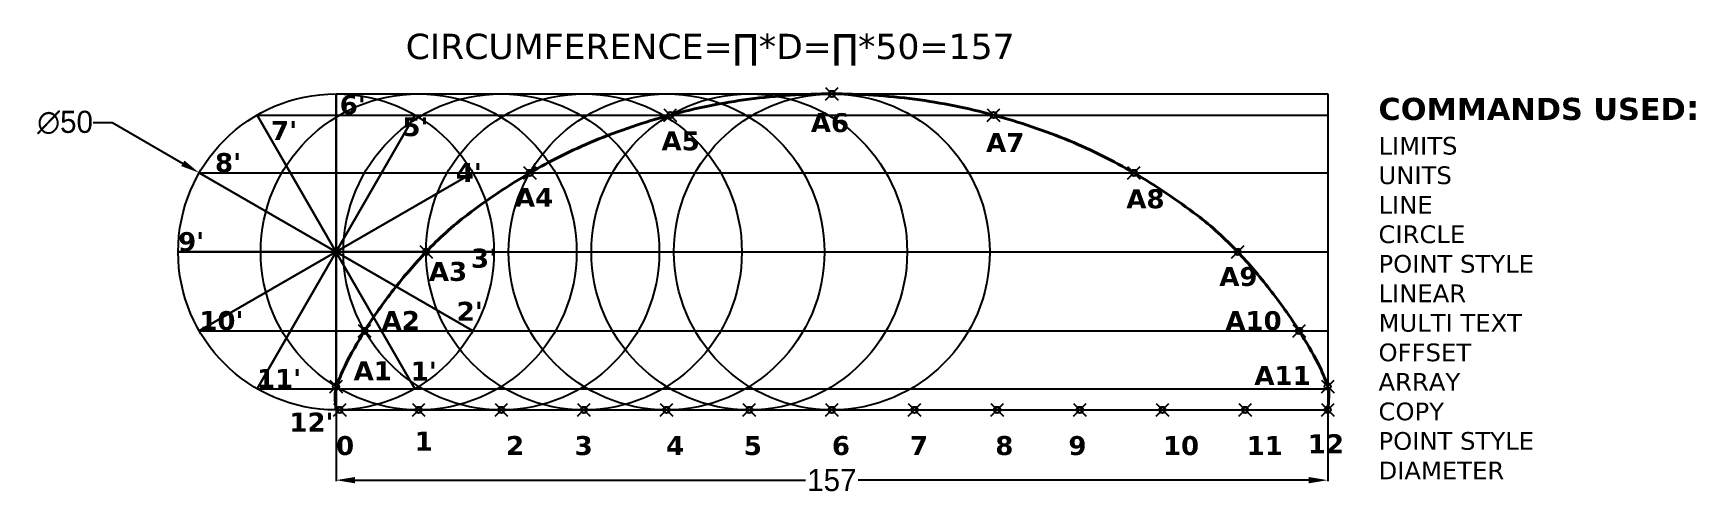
# Model space of a CAD drawing. Header units: millimetres. Extents: x -43 to 220, y -7 to 66.
import ezdxf

# ---------------------------------------------------------------- set-up
doc = ezdxf.new("R2010")
doc.units = ezdxf.units.MM
doc.header["$MEASUREMENT"] = 0
doc.header["$PDMODE"] = 35
doc.dimstyles.get("Standard").update_dxf_attribs({"dimtxt": 3.5, "dimasz": 3, "dimexe": 0.18, "dimexo": 0.0625, "dimgap": 0.09, "dimtad": 0, "dimtih": 1, "dimtoh": 1, "dimdec": 0, "dimzin": 0, "dimdsep": 46, "dimtxsty": 'Standard', "dimcen": 0.09, "dimadec": 0, "dimazin": 0, "dimtfac": 1, "dimtdec": 0, "dimtofl": 0, "dimtmove": 0, "dimatfit": 3, "dimfxl": 1, "dimtolj": 1, "dimtzin": 0, "dimarcsym": 0})

# ---------------------------------------------------------------- blocks, each defined once
blk = doc.blocks.new('*D1')
at = {"color": 0, "lineweight": -2}
for p, q in [((4.6, 6.28), (4.6, -4.96)), ((161.6, 6.28), (161.6, -4.96)), ((7.6, -4.78), (78.93, -4.78)), ((158.6, -4.78), (87.27, -4.78))]:
    blk.add_line(p, q, dxfattribs=at)
at = {"color": 0}
for points in [[(7.6, -4.28), (7.6, -5.28), (4.6, -4.78)], [(158.6, -4.28), (158.6, -5.28), (161.6, -4.78)]]:
    blk.add_solid(points, dxfattribs=at)
at = {"layer": 'Defpoints', "color": 0}
for p in [(4.6, 6.34), (161.6, 6.34), (161.6, -4.78)]:
    blk.add_point(p, dxfattribs=at)
at = {"color": 0, "insert": (83.1, -4.78), "char_height": 3.5, "attachment_point": 5}
blk.add_mtext('\\A1;157', dxfattribs=at)
blk = doc.blocks.new('*D2')
at = {"color": 0, "lineweight": -2}
for p, q in [((-33.84, 51.8), (-30.84, 51.8)), ((-30.84, 51.8), (-19.65, 45.34)), ((4.51, 31.34), (4.69, 31.34)), ((4.6, 31.25), (4.6, 31.43))]:
    blk.add_line(p, q, dxfattribs=at)
at = {"color": 0}
blk.add_solid([(-19.4, 45.78), (-19.9, 44.91), (-17.05, 43.84)], dxfattribs=at)
at = {"layer": 'Defpoints', "color": 0}
for p in [(-17.05, 43.84), (26.25, 18.84)]:
    blk.add_point(p, dxfattribs=at)
at = {"color": 0, "insert": (-38.3, 51.8), "char_height": 3.5, "attachment_point": 5}
blk.add_mtext('\\A1;∅50', dxfattribs=at)

msp = doc.modelspace()

# ---------------------------------------------------------------- linework, layer by layer
for p, q in [((4.6, 56.34), (4.6, 6.34)), ((4.6, 6.34), (4.6, 56.34)), ((4.6, 56.34), (4.6, 6.34)), ((4.6, 56.34), (4.6, 6.34)), ((4.6, 6.34), (4.6, 56.34)), ((4.6, 56.34), (161.6, 56.34)), ((161.6, 56.34), (161.6, 6.34)), ((17.1, 52.99), (-7.9, 9.69)), ((-7.9, 52.99), (17.1, 9.69)), ((-7.9, 9.69), (17.1, 52.99)), ((17.1, 9.69), (-7.9, 52.99)), ((-7.9, 52.99), (161.6, 52.99)), ((26.25, 43.84), (-17.05, 18.84)), ((-17.05, 43.84), (26.25, 18.84)), ((-17.05, 18.84), (26.25, 43.84)), ((26.25, 18.84), (-17.05, 43.84)), ((-17.05, 43.84), (161.6, 43.84)), ((-20.4, 31.34), (29.6, 31.34)), ((29.6, 31.34), (-20.4, 31.34)), ((-20.4, 31.34), (29.6, 31.34)), ((-20.4, 31.34), (161.6, 31.34)), ((-17.05, 18.84), (161.6, 18.84)), ((-7.9, 9.69), (161.6, 9.69)), ((4.6, 6.34), (161.6, 6.34))]:
    msp.add_line(p, q)
at = {"lineweight": 40}
msp.add_lwpolyline([(4.6, 6.34, -0.027947), (4.47, 8.75, -0.071329), (4.6, 9.69, -0.043432), (6.02, 13.33, -0.026773), (9.12, 18.84, -0.024033), (13.71, 25.36, -0.024297), (18.85, 31.34, -0.040447), (25.41, 37.22, -0.029925), (35.28, 43.84, -0.035065), (45.48, 48.9, -0.031358), (57.52, 52.99, -0.033729), (69.97, 55.49, -0.032556), (83.1, 56.34, -0.032556), (96.23, 55.49, -0.033729), (108.68, 52.99, -0.031358), (120.73, 48.9, -0.035065), (130.92, 43.84, -0.029925), (140.92, 37.14, -0.041635), (147.35, 31.34, -0.02311), (152.4, 25.44, -0.022195), (157.09, 18.84, -0.024723), (160.12, 13.58, -0.039144), (161.6, 10.04, -0.079541), (161.77, 8.99, -0.031836), (161.6, 6.34)], format="xyb", dxfattribs=at)
for centre in [(4.6, 31.34), (17.68, 31.34), (30.77, 31.34), (43.85, 31.34), (56.93, 31.34), (70.02, 31.34), (83.1, 31.34)]:
    msp.add_circle(centre, 25)
for p in [(83.1, 56.34), (83.1, 56.34), (57.52, 52.99), (108.68, 52.99), (35.28, 43.84), (130.92, 43.84), (18.85, 31.34), (147.35, 31.34), (9.12, 18.84), (157.09, 18.84), (4.6, 10.04), (161.6, 10.04), (5.18, 6.34), (17.68, 6.34), (30.77, 6.34), (43.85, 6.34), (56.93, 6.34), (70.02, 6.34), (83.1, 6.34), (96.18, 6.34), (109.27, 6.34), (122.35, 6.34), (135.43, 6.34), (148.52, 6.34), (161.6, 6.34)]:
    msp.add_point(p)

# ---------------------------------------------------------------- texts
at = {"attachment_point": 1}
for s, insert, char_height, width in [('{\\fVerdana|b0|i0|c0|p34;CIRCUMFERENCE=∏*D=∏*50=157}', (15.63, 65.85), 4, 80.9224), ("{\\fVerdana|b1|i0|c0|p34;6'}", (5.18, 56.12), 3, 17.132), ('{\\fVerdana|b1|i0|c0|p34;\\H1.167x;COMMANDS USED\\H1.143x;:\\H0.75x;\\P\\fVerdana|b0|i0|c0|p34;\\H0.9336x;LIMITS\\PUNITS\\PLINE\\PCIRCLE\\PPOINT STYLE\\PLINEAR\\PMULTI TEXT\\POFFSET\\PARRAY\\PCOPY\\PPOINT STYLE\\PDIAMETER}', (169.64, 56.21), 3, 77.3315), ("{\\fVerdana|b1|i0|c0|p34;5'}", (15.1, 52.65), 3, 17.132), ('{\\fVerdana|b1|i0|c0|p34;A6}', (79.77, 53.29), 3, 17.132), ("{\\fVerdana|b1|i0|c0|p34;7'}", (-5.69, 52.05), 3, 17.132), ('{\\fVerdana|b1|i0|c0|p34;A5}', (56.13, 50.4), 3, 17.132), ('{\\fVerdana|b1|i0|c0|p34;A7}', (107.52, 50.16), 3, 17.132), ("{\\fVerdana|b1|i0|c0|p34;8'}", (-14.57, 46.97), 3, 17.132), ("{\\fVerdana|b1|i0|c0|p34;4'}", (23.54, 45.4), 3, 17.132), ('{\\fVerdana|b1|i0|c0|p34;A4}', (32.93, 41.47), 3, 17.132), ('{\\fVerdana|b1|i0|c0|p34;A8}', (129.72, 41.24), 3, 17.132), ("{\\fVerdana|b1|i0|c0|p34;9'}", (-20.4, 34.47), 3, 17.132), ("{\\fVerdana|b1|i0|c0|p34;3'}", (25.96, 31.84), 3, 17.132), ('{\\fVerdana|b1|i0|c0|p34;A3}', (19.3, 29.75), 3, 17.132), ('{\\fVerdana|b1|i0|c0|p34;A9}', (144.44, 28.95), 3, 17.132), ("{\\fVerdana|b1|i0|c0|p34;10'}", (-17.05, 21.97), 3, 17.132), ('{\\fVerdana|b1|i0|c0|p34;A2}', (11.82, 21.97), 3, 17.132), ("{\\fVerdana|b1|i0|c0|p34;2'}", (23.7, 23.44), 3, 17.132), ('{\\fVerdana|b1|i0|c0|p34;A10}', (145.4, 21.96), 3, 17.132), ('{\\fVerdana|b1|i0|c0|p34;A1}', (7.39, 14.04), 3, 17.132), ("{\\fVerdana|b1|i0|c0|p34;1'}", (16.42, 13.99), 3, 17.132), ('{\\fVerdana|b1|i0|c0|p34;A11}', (149.99, 13.3), 3, 17.132), ("{\\fVerdana|b1|i0|c0|p34;11'}", (-7.9, 12.82), 3, 17.132), ("{\\fVerdana|b1|i0|c0|p34;12'}", (-2.79, 5.91), 3, 17.132), ('{\\fVerdana|b1|i0|c0|p34;1}', (17.04, 2.9), 3, 17.132), ('{\\fVerdana|b1|i0|c0|p34;0}', (4.6, 2.2), 3, 17.132), ('{\\fVerdana|b1|i0|c0|p34;2}', (31.51, 2.2), 3, 17.132), ('{\\fVerdana|b1|i0|c0|p34;3}', (42.37, 2.2), 3, 17.132), ('{\\fVerdana|b1|i0|c0|p34;4}', (56.85, 2.2), 3, 17.132), ('{\\fVerdana|b1|i0|c0|p34;5}', (69.16, 2.2), 3, 17.132), ('{\\fVerdana|b1|i0|c0|p34;6}', (83.1, 2.2), 3, 17.132), ('{\\fVerdana|b1|i0|c0|p34;7}', (95.46, 2.2), 3, 17.132), ('{\\fVerdana|b1|i0|c0|p34;8}', (108.97, 2.2), 3, 17.132), ('{\\fVerdana|b1|i0|c0|p34;9}', (120.55, 2.2), 3, 17.132), ('{\\fVerdana|b1|i0|c0|p34;10}', (135.51, 2.2), 3, 17.132), ('{\\fVerdana|b1|i0|c0|p34;11}', (148.78, 2.2), 3, 17.132), ('{\\fVerdana|b1|i0|c0|p34;12}', (158.46, 2.48), 3, 17.132)]:
    msp.add_mtext(s, dxfattribs=dict(at, insert=insert, char_height=char_height, width=width))

# ---------------------------------------------------------------- dimensions: what is measured, and where the dimension line sits
dim = msp.add_diameter_dim_2p(p1=(26.25, 18.84), p2=(-17.05, 43.84), dimstyle='Standard')
dim.commit()
dim.dimension.update_dxf_attribs({"geometry": '*D2', "text_midpoint": (-38.3, 51.8), "dimtype": 163})
dim = msp.add_linear_dim(base=(161.6, -4.78), p1=(4.6, 6.34), p2=(161.6, 6.34), dimstyle='Standard')
dim.commit()
dim.dimension.update_dxf_attribs({"geometry": '*D1', "text_midpoint": (83.1, -4.78)})

doc.saveas('drawing.dxf')
